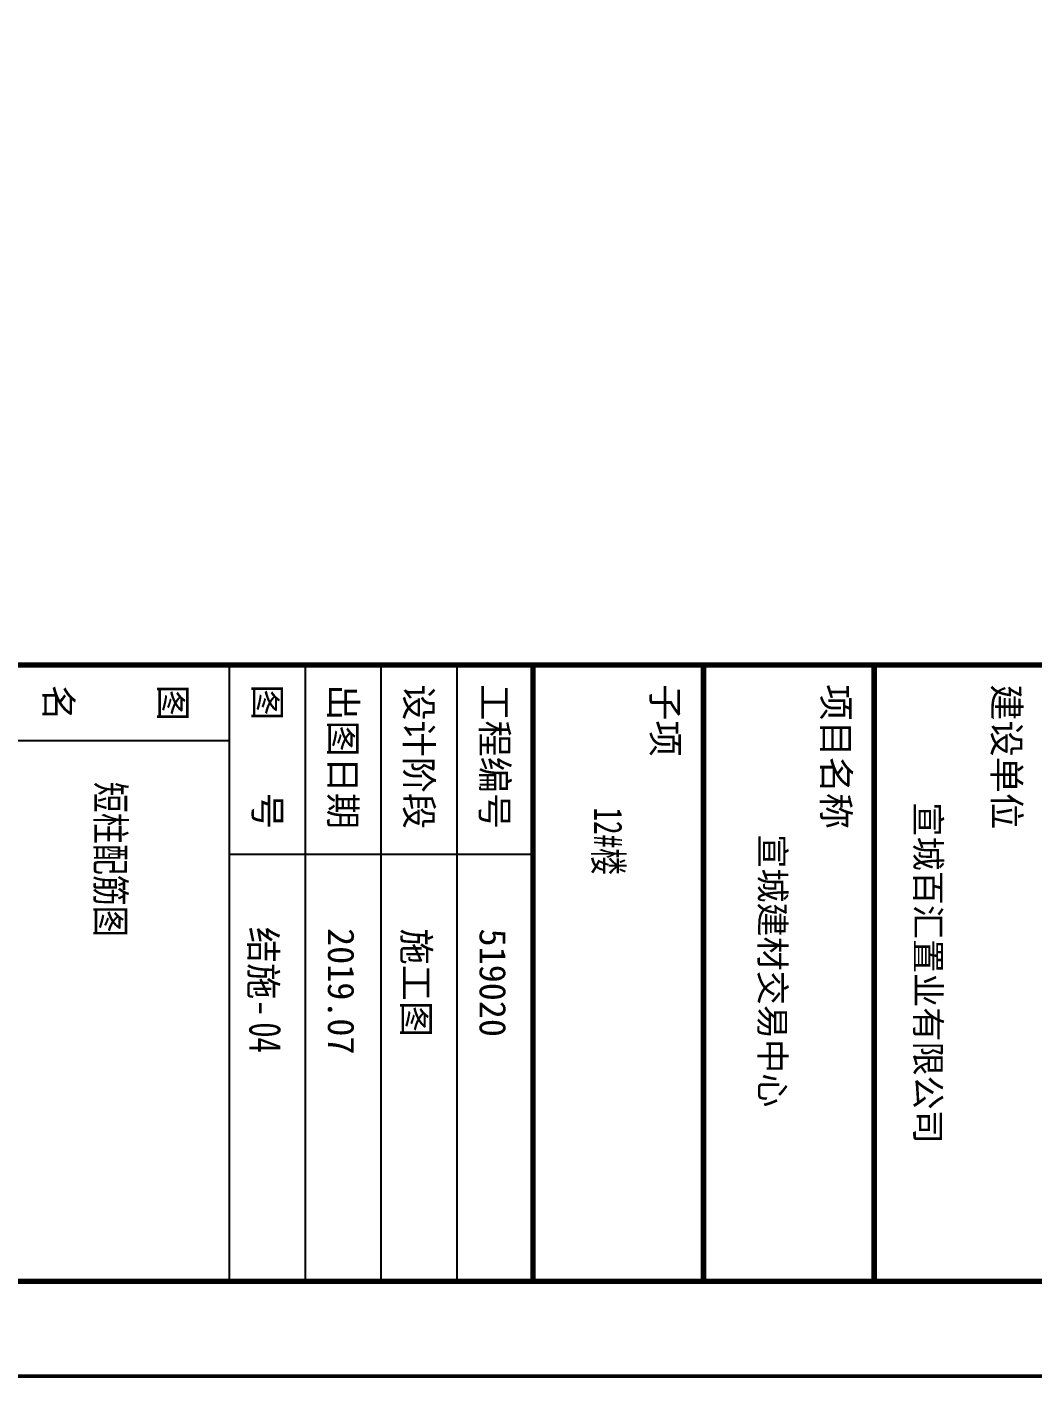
# Model space of a CAD drawing. Extents: x 447413 to 2975780, y -1432727 to 1301644.
# Drawn here: x 2637691 to 2653613, y 250359 to 271731 of the extents above; entities that cross this region are included whole.
import ezdxf
from ezdxf.enums import TextEntityAlignment as Align

# ---------------------------------------------------------------- set-up
doc = ezdxf.new("R2010")
doc.units = 0
doc.header["$LTSCALE"] = 1000
doc.header["$MEASUREMENT"] = 0
for name, color, linetype in [('PUB_HATCH', 8, 'Continuous'), ('图名', 7, 'Continuous'), ('图框', 253, 'Continuous'), ('图纸编号', 6, 'Continuous')]:
    doc.layers.add(name, color=color, linetype=linetype)
doc.styles.add('ASDF', font='')
doc.styles.add('cx_biaoti', font='')
doc.styles.add('HT', font='simhei.ttf')
doc.styles.add('iicon5', font='simhei.ttf')
doc.styles.get("Standard").update_dxf_attribs({"font": 'tssdeng.shx', "bigfont": 'hztxt.shx'})
doc.styles.add('STYLE3', font='', dxfattribs={"height": 5})
doc.styles.get('ASDF').set_extended_font_data('SimSun')
doc.styles.get('cx_biaoti').set_extended_font_data('SimSun')
doc.styles.get('STYLE3').set_extended_font_data('SimSun')

# ---------------------------------------------------------------- blocks, each defined once
blk = doc.blocks.new('A$C6B0021A6')
at = {"layer": '图框', "color": 153}
for p, q in [((113420, 19020, -84000), (113420, 15820, -84000)), ((117920, 18220, -84000), (111420, 18220, -84000)), ((117920, 17420, -84000), (111420, 17420, -84000)), ((117920, 16620, -84000), (111420, 16620, -84000)), ((117920, 15820, -84000), (111420, 15820, -84000)), ((112220, 15820, -84000), (112220, 13420, -84000))]:
    blk.add_line(p, q, dxfattribs=at)
at = {"layer": '图框', "color": 2, "const_width": 40, "elevation": -84000}
blk.add_lwpolyline([(20, 84120), (118920, 84120), (118920, 20), (20, 20)], close=True, dxfattribs=at)
at = {"layer": '图框', "color": 153, "const_width": 58, "elevation": -84000}
for points in [[(111420, 1020), (2520, 1020), (2520, 83120), (111420, 83120)], [(111420, 83120), (117920, 83120), (117920, 1020), (111420, 1020)], [(111420, 30220), (117920, 30220), (117920, 1020), (111420, 1020)]]:
    blk.add_lwpolyline(points, close=True, dxfattribs=at)
for points in [[(117920, 22620), (111420, 22620)], [(117920, 20820), (111420, 20820)], [(111420, 19020), (117920, 19020)]]:
    blk.add_lwpolyline(points, dxfattribs=at)
at = {"layer": '图框', "color": 153, "style": 'cx_biaoti'}
for s, p in [('建设单位', (111624, 23878, -84000)), ('项目名称', (111624, 22078, -84000)), ('子项', (111624, 20278, -84000)), ('工程编号', (111624, 18477, -84000)), ('设计阶段', (111624, 17677, -84000)), ('出图日期', (111624, 16877, -84000)), ('图    号', (111624, 16080, -84000))]:
    blk.add_text(s, height=280, dxfattribs=at).set_placement(p)
at = {"layer": '图框', "color": 153}
for s, height, style, p in [('宣城百汇置业有限公司', 264, 'HT', (114670, 23195, -84000)), ('宣城建材交易中心', 264, 'HT', (114645, 21554, -84000)), ('519020', 280, 'cx_biaoti', (114772, 18595, -84000)), ('施工图', 280, 'cx_biaoti', (114772, 17795, -84000)), ('2019.07', 280, 'cx_biaoti', (114862, 16995, -84000)), ('结施-', 280, 'cx_biaoti', (114659, 16180, -84000)), ('图', 280, 'cx_biaoti', (111820, 15220, -84000)), ('名', 280, 'cx_biaoti', (111820, 14020, -84000))]:
    blk.add_text(s, height=height, dxfattribs=dict(at, style=style)).set_placement(p, align=Align.MIDDLE)
blk = doc.blocks.new('图名')
at = {"layer": '图名', "style": 'iicon5', "width": 0.7}
blk.add_attdef('图名', (2629107, 144662), '', height=300, dxfattribs=at)
blk = doc.blocks.new('图纸编号')
at = {"layer": '图纸编号', "color": 0, "style": 'STYLE3', "width": 0.7}
blk.add_attdef('图纸编号', (2625405.5, 142894.5), '', height=260, dxfattribs=at)
blk = doc.blocks.new('子项')
at = {"layer": 'PUB_HATCH'}
blk.add_attdef('子项', (1391731, 380621), '', height=350, dxfattribs=at)

msp = doc.modelspace()

# ---------------------------------------------------------------- block references
at = {"xscale": 1.5, "yscale": 1.5, "zscale": 1.5, "rotation": 270}
msp.add_blockref('A$C6B0021A6', (2617168.3, 428769.5, 252000), dxfattribs=at)
ref = msp.add_blockref('子项', (2303971.3, 1511943.5), dxfattribs=dict(xscale=0.8999999999999999, yscale=0.8999999999999999, zscale=0.8999999999999999, rotation=270))
ref.add_attrib('子项', '12#楼', dxfattribs={"layer": 'PUB_HATCH', "height": 450, "rotation": 270, "style": 'ASDF', "width": 0.7}).set_placement((2646530.2, 259385.6), align=Align.BOTTOM_LEFT)
at = {"layer": '图名'}
ref = msp.add_blockref('图名', (2421795, 4203451.9, 126000), dxfattribs=dict(at, xscale=1.5, yscale=1.5, zscale=1.5, rotation=270))
ref.add_attrib('图名', '短柱配筋图', (2638788, 259792, 126000), dxfattribs={"height": 450, "rotation": 270, "style": 'iicon5', "width": 0.8})
ref = msp.add_blockref('图名', (2421795, 4203451.9, 126000), dxfattribs=dict(at, xscale=1.5, yscale=1.5, zscale=1.5, rotation=270))
ref.add_attrib('图名', '短柱配筋图', (2638788, 259792, 126000), dxfattribs={"height": 450, "rotation": 270, "style": 'iicon5', "width": 0.8})
at = {"layer": '图纸编号', "color": 6, "xscale": 1.944, "yscale": 1.944, "zscale": 1.944, "rotation": 270}
msp.add_blockref('图纸编号', (2363422.9, 5359773.7, 126000), dxfattribs=at).add_auto_attribs({'图纸编号': '04'})
msp.add_blockref('图纸编号', (2363422.9, 5359773.7, 126000), dxfattribs=at).add_auto_attribs({'图纸编号': '04'})

doc.saveas('drawing.dxf')
